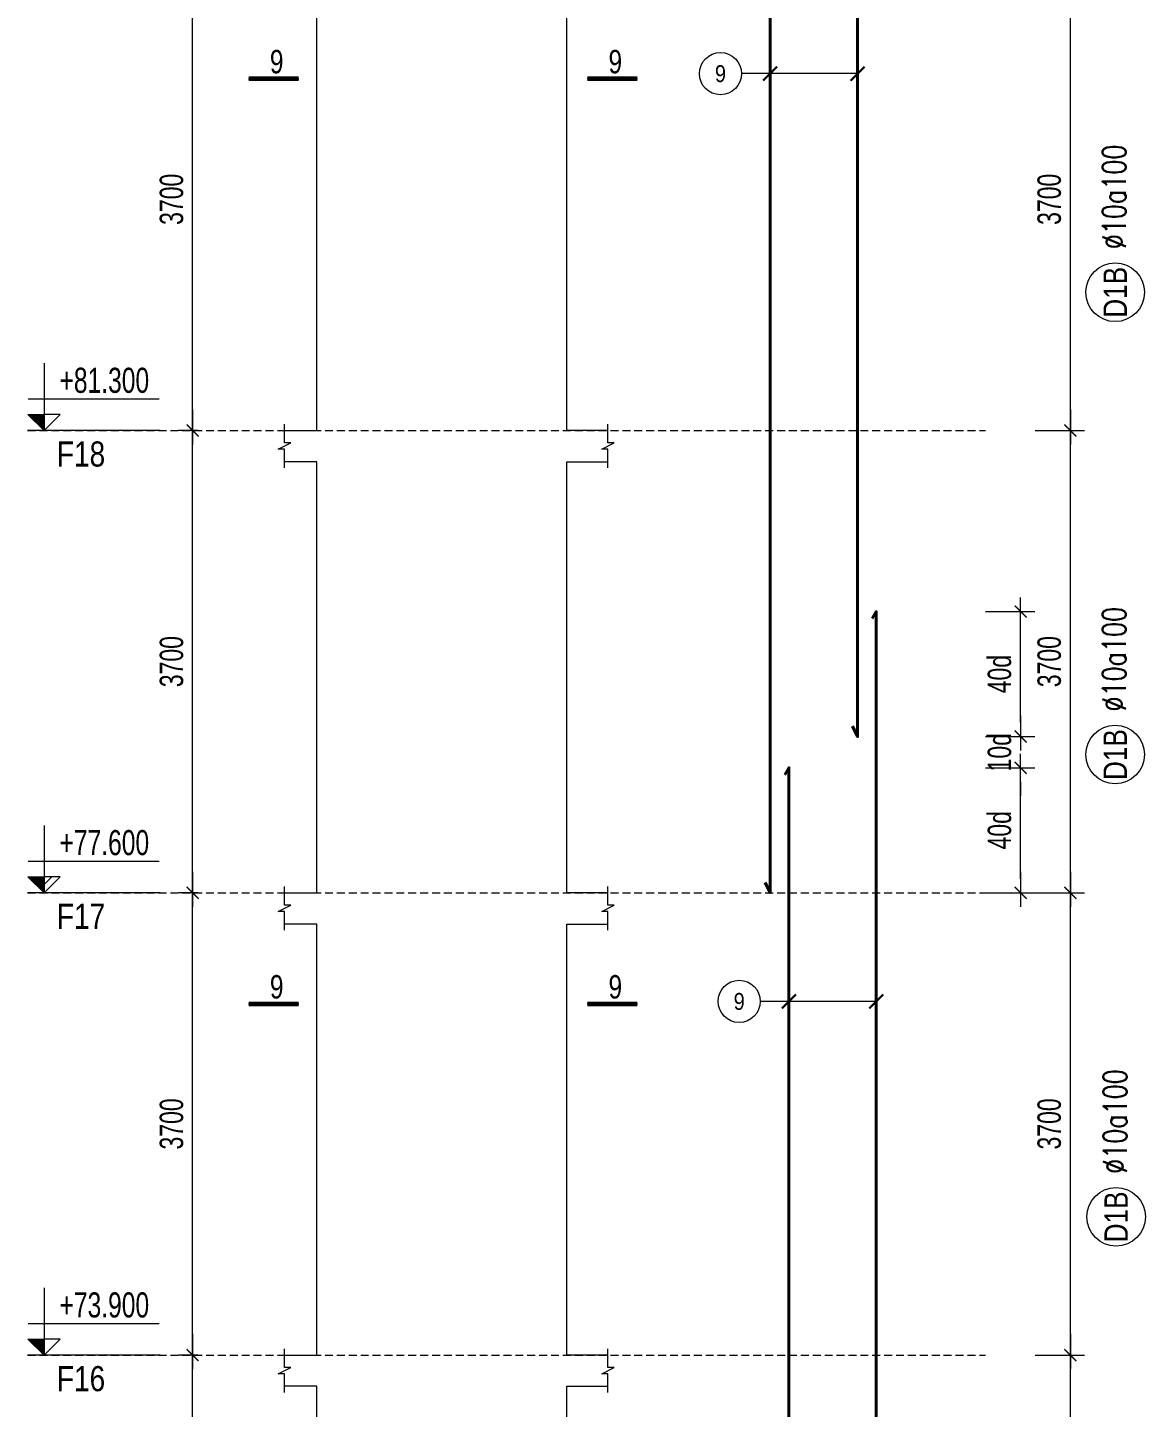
# Model space of a CAD drawing. Header units: millimetres. Extents: x 415878 to 795945, y 85573 to 378758.
# Drawn here: x 706737 to 715687, y 354105 to 365147 of the extents above; entities that cross this region are included whole.
import ezdxf
from ezdxf.enums import TextEntityAlignment as Align
from ezdxf.xclip import XClip

# ---------------------------------------------------------------- set-up
doc = ezdxf.new("R2010")
doc.units = ezdxf.units.MM
doc.linetypes.add('DASHED2', pattern=[9.524999999999999, 6.35, -3.175])
doc.layers.get('0').update_dxf_attribs({"lineweight": 20})
doc.layers.get('Defpoints').update_dxf_attribs({"color": 151, "lineweight": 9})
for name, color, linetype, lineweight in [('NDC_S_ANNO', 7, 'Continuous', 20), ('NDC_S_CONTINUOUS', 3, 'Continuous', 20), ('NDC_S_DIM', 1, 'Continuous', 15), ('NDC_S_ENG TITLE', 3, 'Continuous', 20), ('NDC_S_HATCH MATERIAL', 8, 'Continuous', 13), ('NDC_S_LEADER', 1, 'Continuous', 15), ('NDC_S_REBAR NO.', 7, 'Continuous', 20), ('NDC_S_REBAR NO. BOX', 1, 'Continuous', 9), ('NDC_S_STIRRUP', 4, 'Continuous', 40), ('NDC_S_TEXT SYMBOL', 7, 'Continuous', 20), ('NDC_S_VN TEXT', 7, 'Continuous', 20)]:
    doc.layers.add(name, color=color, linetype=linetype, lineweight=lineweight)
doc.styles.add('NDC_ANNO', font='', dxfattribs={"width": 0.8})
doc.styles.add('NDC_ARIAL', font='arial.ttf', dxfattribs={"width": 0.85})
doc.styles.add('NDC_DIM', font='', dxfattribs={"width": 0.75})
doc.styles.add('NDC_ROMANS', font='romans.shx', dxfattribs={"width": 0.7})
doc.styles.add('NDC_VIE TXT', font='arial.ttf', dxfattribs={"width": 0.8})
doc.styles.get('NDC_ANNO').set_extended_font_data('Dotum')
doc.styles.get('NDC_DIM').set_extended_font_data('Dotum')
doc.dimstyles.new('NDC_dim_75', dxfattribs={"dimscale": 75, "dimtxt": 2.5, "dimasz": 1.5, "dimexe": 1.5, "dimexo": 2.5, "dimgap": 1, "dimtad": 1, "dimdec": 0, "dimzin": 0, "dimdsep": 46, "dimtxsty": 'NDC_DIM', "dimblk": 'DIMMARK', "dimcen": 0.09, "dimdle": 1.2, "dimclrd": 1, "dimclre": 1, "dimclrt": 3, "dimadec": 0, "dimazin": 0, "dimtfac": 1, "dimtdec": 0, "dimtix": 1, "dimtofl": 0, "dimtmove": 0, "dimatfit": 3, "dimfxl": 8, "dimfxlon": 1, "dimtolj": 1, "dimtzin": 0, "dimarcsym": 0})

# ---------------------------------------------------------------- blocks, each defined once
blk = doc.blocks.new('*U25')
at = {"layer": 'NDC_S_ANNO', "color": 0, "linetype": 'ByBlock', "lineweight": -2}
blk.add_line((-4.357142640116527, 0.002997111644365447), (1.000000217026004, 0.002999782974066001), dxfattribs=at)
at = {"layer": 'NDC_S_ANNO', "ltscale": 0.005, "const_width": 0.5}
blk.add_lwpolyline([(1.000000217026004, 0.002999782974066001), (-4.357142640116527, 0.002997111644365447)], dxfattribs=at)
at = {"layer": 'NDC_S_TEXT SYMBOL', "linetype": 'ByBlock', "lineweight": -2, "style": 'NDC_ANNO', "width": 0.8}
blk.add_attdef('DETAIL', text='', height=2.5, dxfattribs=at).set_placement((-0.635006858396082, 1.824862175366434), align=Align.MIDDLE_RIGHT)
blk = doc.blocks.new('*U26')
at = {"layer": 'NDC_S_ANNO', "color": 0, "linetype": 'ByBlock', "lineweight": -2}
blk.add_line((1.000000217026004, 0.002997111644368654), (-4.357142640116527, 0.002999782974062794), dxfattribs=at)
at = {"layer": 'NDC_S_ANNO', "ltscale": 0.005, "const_width": 0.5}
blk.add_lwpolyline([(1.000000217026004, 0.002999782974066001), (-4.357142640116527, 0.002997111644365447)], dxfattribs=at)
at = {"layer": 'NDC_S_TEXT SYMBOL', "linetype": 'ByBlock', "lineweight": -2, "style": 'NDC_ANNO', "width": 0.8}
blk.add_attdef('DETAIL', text='', height=2.5, dxfattribs=at).set_placement((-0.635006858396082, 1.824862175366434), align=Align.MIDDLE_RIGHT)
blk = doc.blocks.new('DIMMARK')
at = {"layer": 'NDC_S_DIM', "color": 1}
blk.add_line((-1.5, 0), (1, 0), dxfattribs=at)
at = {"layer": 'NDC_S_DIM', "color": 2, "const_width": 0.1}
blk.add_lwpolyline([(-0.4242640687119285, -0.4242640687119285), (0.4242640687119285, 0.4242640687119285)], dxfattribs=at)
blk = doc.blocks.new('*D679')
at = {"layer": 'Defpoints', "color": 0, "transparency": 16777216}
for p in [(477507.7895049982, 175229.3984995191), (477739.352542142, 175229.3984995191), (477739.352542142, 171529.3984995191)]:
    blk.add_point(p, dxfattribs=at)
at = {"layer": 'NDC_S_HATCH MATERIAL', "color": 1, "lineweight": -2, "transparency": 16777216}
for p, q in [((477551.852542142, 175229.3984995191), (477395.2895049982, 175229.3984995191)), ((477507.7895049982, 171641.8984995191), (477507.7895049982, 175116.8984995191)), ((477551.852542142, 171529.3984995191), (477395.2895049982, 171529.3984995191))]:
    blk.add_line(p, q, dxfattribs=at)
at = {"layer": 'NDC_S_HATCH MATERIAL', "color": 1, "lineweight": -2, "transparency": 16777216, "xscale": 112.5, "yscale": 112.5, "zscale": 112.5}
for p, rotation in [((477507.7895049982, 175229.3984995191), 90), ((477507.7895049982, 171529.3984995191), 270)]:
    blk.add_blockref('DIMMARK', p, dxfattribs=dict(at, rotation=rotation))
at = {"layer": 'NDC_S_HATCH MATERIAL', "color": 3, "transparency": 16777216, "insert": (477339.0395049982, 173379.3984995192), "char_height": 187.5, "attachment_point": 5, "rotation": 90, "style": 'NDC_DIM'}
blk.add_mtext('\\A1;3700', dxfattribs=at)
blk = doc.blocks.new('*D680')
at = {"layer": 'Defpoints', "color": 0, "transparency": 16777216}
for p in [(477507.7895049985, 178929.3984995191), (477739.352542142, 178929.3984995191), (477739.352542142, 175229.3984995191)]:
    blk.add_point(p, dxfattribs=at)
at = {"layer": 'NDC_S_HATCH MATERIAL', "color": 1, "lineweight": -2, "transparency": 16777216}
for p, q in [((477551.852542142, 178929.3984995191), (477395.2895049985, 178929.3984995191)), ((477507.7895049985, 175341.8984995191), (477507.7895049985, 178816.8984995191)), ((477551.852542142, 175229.3984995191), (477395.2895049985, 175229.3984995191))]:
    blk.add_line(p, q, dxfattribs=at)
at = {"layer": 'NDC_S_HATCH MATERIAL', "color": 1, "lineweight": -2, "transparency": 16777216, "xscale": 112.5, "yscale": 112.5, "zscale": 112.5}
for p, rotation in [((477507.7895049985, 178929.3984995191), 90), ((477507.7895049985, 175229.3984995191), 270)]:
    blk.add_blockref('DIMMARK', p, dxfattribs=dict(at, rotation=rotation))
at = {"layer": 'NDC_S_HATCH MATERIAL', "color": 3, "transparency": 16777216, "insert": (477339.0395049984, 177079.3984995192), "char_height": 187.5, "attachment_point": 5, "rotation": 90, "style": 'NDC_DIM'}
blk.add_mtext('\\A1;3700', dxfattribs=at)
blk = doc.blocks.new('*D681')
at = {"layer": 'Defpoints', "color": 0, "transparency": 16777216}
for p in [(477507.7895049987, 182629.3984995191), (477739.3525421419, 182629.3984995191), (477739.352542142, 178929.3984995191)]:
    blk.add_point(p, dxfattribs=at)
at = {"layer": 'NDC_S_HATCH MATERIAL', "color": 1, "lineweight": -2, "transparency": 16777216}
for p, q in [((477551.8525421419, 182629.3984995191), (477395.2895049987, 182629.3984995191)), ((477507.7895049987, 179041.8984995191), (477507.7895049987, 182516.8984995191)), ((477551.852542142, 178929.3984995191), (477395.2895049987, 178929.3984995191))]:
    blk.add_line(p, q, dxfattribs=at)
at = {"layer": 'NDC_S_HATCH MATERIAL', "color": 1, "lineweight": -2, "transparency": 16777216, "xscale": 112.5, "yscale": 112.5, "zscale": 112.5}
for p, rotation in [((477507.7895049987, 182629.3984995191), 90), ((477507.7895049987, 178929.3984995191), 270)]:
    blk.add_blockref('DIMMARK', p, dxfattribs=dict(at, rotation=rotation))
at = {"layer": 'NDC_S_HATCH MATERIAL', "color": 3, "transparency": 16777216, "insert": (477339.0395049987, 180779.3984995192), "char_height": 187.5, "attachment_point": 5, "rotation": 90, "style": 'NDC_DIM'}
blk.add_mtext('\\A1;3700', dxfattribs=at)
blk = doc.blocks.new('*D682')
at = {"layer": 'Defpoints', "color": 0, "transparency": 16777216}
for p in [(477507.7895049989, 186329.3984995191), (477739.352542142, 186329.3984995191), (477739.3525421419, 182629.3984995191)]:
    blk.add_point(p, dxfattribs=at)
at = {"layer": 'NDC_S_HATCH MATERIAL', "color": 1, "lineweight": -2, "transparency": 16777216}
for p, q in [((477551.852542142, 186329.3984995191), (477395.2895049989, 186329.3984995191)), ((477507.7895049989, 182741.8984995191), (477507.7895049989, 186216.8984995191)), ((477551.8525421419, 182629.3984995191), (477395.2895049989, 182629.3984995191))]:
    blk.add_line(p, q, dxfattribs=at)
at = {"layer": 'NDC_S_HATCH MATERIAL', "color": 1, "lineweight": -2, "transparency": 16777216, "xscale": 112.5, "yscale": 112.5, "zscale": 112.5}
for p, rotation in [((477507.7895049989, 186329.3984995191), 90), ((477507.7895049989, 182629.3984995191), 270)]:
    blk.add_blockref('DIMMARK', p, dxfattribs=dict(at, rotation=rotation))
at = {"layer": 'NDC_S_HATCH MATERIAL', "color": 3, "transparency": 16777216, "insert": (477339.0395049989, 184479.3984995192), "char_height": 187.5, "attachment_point": 5, "rotation": 90, "style": 'NDC_DIM'}
blk.add_mtext('\\A1;3700', dxfattribs=at)
blk = doc.blocks.new('*D740')
at = {"layer": 'Defpoints', "color": 0, "transparency": 16777216}
for p in [(482981.5425903338, 179929.3984995188), (484136.9681330912, 179929.3984995188), (482981.5425903338, 178929.398499519)]:
    blk.add_point(p, dxfattribs=at)
at = {"layer": 'NDC_S_HATCH MATERIAL', "color": 1, "lineweight": -2, "transparency": 16777216}
for p, q in [((483855.7181330912, 179929.3984995188), (484249.4681330912, 179929.3984995188)), ((484136.9681330912, 179041.898499519), (484136.9681330912, 179816.8984995188)), ((483855.7181330912, 178929.398499519), (484249.4681330912, 178929.398499519))]:
    blk.add_line(p, q, dxfattribs=at)
at = {"layer": 'NDC_S_HATCH MATERIAL', "color": 1, "lineweight": -2, "transparency": 16777216, "xscale": 112.5, "yscale": 112.5, "zscale": 112.5}
for p, rotation in [((484136.9681330912, 179929.3984995188), 90), ((484136.9681330912, 178929.398499519), 270)]:
    blk.add_blockref('DIMMARK', p, dxfattribs=dict(at, rotation=rotation))
at = {"layer": 'NDC_S_HATCH MATERIAL', "color": 3, "transparency": 16777216, "insert": (483968.2181330911, 179429.398499519), "char_height": 187.5, "attachment_point": 5, "rotation": 90, "style": 'NDC_DIM'}
blk.add_mtext('\\A1;\\A1;40d', dxfattribs=at)
blk = doc.blocks.new('*D741')
at = {"layer": 'Defpoints', "color": 0, "transparency": 16777216}
for p in [(482981.5425903338, 180179.3984995187), (484136.9681330916, 180179.3984995187), (482981.5425903338, 179929.3984995188)]:
    blk.add_point(p, dxfattribs=at)
at = {"layer": 'NDC_S_HATCH MATERIAL', "color": 1, "lineweight": -2, "transparency": 16777216}
for p, q in [((484136.9681330916, 180291.8984995187), (484136.9681330916, 180404.3984995187)), ((483855.7181330916, 180179.3984995187), (484249.4681330916, 180179.3984995187)), ((483855.7181330916, 179929.3984995188), (484249.4681330916, 179929.3984995188)), ((484136.9681330916, 179816.8984995188), (484136.9681330916, 179704.3984995188))]:
    blk.add_line(p, q, dxfattribs=at)
at = {"layer": 'NDC_S_HATCH MATERIAL', "color": 1, "lineweight": -2, "transparency": 16777216, "xscale": 112.5, "yscale": 112.5, "zscale": 112.5}
for p, rotation in [((484136.9681330916, 180179.3984995187), 270), ((484136.9681330916, 179929.3984995188), 90)]:
    blk.add_blockref('DIMMARK', p, dxfattribs=dict(at, rotation=rotation))
at = {"layer": 'NDC_S_HATCH MATERIAL', "color": 3, "transparency": 16777216, "insert": (483968.2181330916, 180054.3984995189), "char_height": 187.5, "attachment_point": 5, "rotation": 90, "style": 'NDC_DIM'}
blk.add_mtext('\\A1;\\A1;10d', dxfattribs=at)
blk = doc.blocks.new('*D742')
at = {"layer": 'Defpoints', "color": 0, "transparency": 16777216}
for p in [(482981.5425903338, 181179.3984995187), (484136.9681330921, 181179.3984995187), (482981.5425903338, 180179.3984995187)]:
    blk.add_point(p, dxfattribs=at)
at = {"layer": 'NDC_S_HATCH MATERIAL', "color": 1, "lineweight": -2, "transparency": 16777216}
for p, q in [((483855.7181330921, 181179.3984995187), (484249.4681330921, 181179.3984995187)), ((484136.9681330921, 180291.8984995187), (484136.9681330921, 181066.8984995187)), ((483855.7181330921, 180179.3984995187), (484249.4681330921, 180179.3984995187))]:
    blk.add_line(p, q, dxfattribs=at)
at = {"layer": 'NDC_S_HATCH MATERIAL', "color": 1, "lineweight": -2, "transparency": 16777216, "xscale": 112.5, "yscale": 112.5, "zscale": 112.5}
for p, rotation in [((484136.9681330921, 181179.3984995187), 90), ((484136.9681330921, 180179.3984995187), 270)]:
    blk.add_blockref('DIMMARK', p, dxfattribs=dict(at, rotation=rotation))
at = {"layer": 'NDC_S_HATCH MATERIAL', "color": 3, "transparency": 16777216, "insert": (483968.218133092, 180679.3984995188), "char_height": 187.5, "attachment_point": 5, "rotation": 90, "style": 'NDC_DIM'}
blk.add_mtext('\\A1;\\A1;40d', dxfattribs=at)
blk = doc.blocks.new('*D784')
at = {"layer": 'Defpoints', "color": 0, "transparency": 16777216}
for p in [(480502.9054952622, 175229.3984995192), (484535.3505426116, 175229.3984995192), (480502.9054952622, 171529.3984995191)]:
    blk.add_point(p, dxfattribs=at)
at = {"layer": 'NDC_S_VN TEXT', "color": 1, "lineweight": -2, "transparency": 16777216}
for p, q in [((484254.1005426116, 175229.3984995192), (484647.8505426116, 175229.3984995192)), ((484535.3505426116, 171641.8984995191), (484535.3505426116, 175116.8984995192)), ((484254.1005426116, 171529.3984995191), (484647.8505426116, 171529.3984995191))]:
    blk.add_line(p, q, dxfattribs=at)
at = {"layer": 'NDC_S_VN TEXT', "color": 1, "lineweight": -2, "transparency": 16777216, "xscale": 112.5, "yscale": 112.5, "zscale": 112.5}
for p, rotation in [((484535.3505426116, 175229.3984995192), 90), ((484535.3505426116, 171529.3984995191), 270)]:
    blk.add_blockref('DIMMARK', p, dxfattribs=dict(at, rotation=rotation))
at = {"layer": 'NDC_S_VN TEXT', "color": 3, "transparency": 16777216, "insert": (484366.6005426115, 173379.3984995192), "char_height": 187.5, "attachment_point": 5, "rotation": 90, "style": 'NDC_DIM'}
blk.add_mtext('\\A1;3700', dxfattribs=at)
blk = doc.blocks.new('*D785')
at = {"layer": 'Defpoints', "color": 0, "transparency": 16777216}
for p in [(482981.5425903336, 178929.3984995191), (484535.3505426118, 178929.3984995191), (482981.5425903336, 175229.3984995192)]:
    blk.add_point(p, dxfattribs=at)
at = {"layer": 'NDC_S_VN TEXT', "color": 1, "lineweight": -2, "transparency": 16777216}
for p, q in [((484254.1005426118, 178929.3984995191), (484647.8505426118, 178929.3984995191)), ((484535.3505426118, 175341.8984995192), (484535.3505426118, 178816.8984995191)), ((484254.1005426118, 175229.3984995192), (484647.8505426118, 175229.3984995192))]:
    blk.add_line(p, q, dxfattribs=at)
at = {"layer": 'NDC_S_VN TEXT', "color": 1, "lineweight": -2, "transparency": 16777216, "xscale": 112.5, "yscale": 112.5, "zscale": 112.5}
for p, rotation in [((484535.3505426118, 178929.3984995191), 90), ((484535.3505426118, 175229.3984995192), 270)]:
    blk.add_blockref('DIMMARK', p, dxfattribs=dict(at, rotation=rotation))
at = {"layer": 'NDC_S_VN TEXT', "color": 3, "transparency": 16777216, "insert": (484366.6005426117, 177079.3984995192), "char_height": 187.5, "attachment_point": 5, "rotation": 90, "style": 'NDC_DIM'}
blk.add_mtext('\\A1;3700', dxfattribs=at)
blk = doc.blocks.new('*D786')
at = {"layer": 'Defpoints', "color": 0, "transparency": 16777216}
for p in [(480502.9054952622, 182629.3984995191), (484535.350542612, 182629.3984995191), (480502.9054952622, 178929.3984995191)]:
    blk.add_point(p, dxfattribs=at)
at = {"layer": 'NDC_S_VN TEXT', "color": 1, "lineweight": -2, "transparency": 16777216}
for p, q in [((484254.100542612, 182629.3984995191), (484647.850542612, 182629.3984995191)), ((484535.350542612, 179041.8984995191), (484535.350542612, 182516.8984995191)), ((484254.100542612, 178929.3984995191), (484647.850542612, 178929.3984995191))]:
    blk.add_line(p, q, dxfattribs=at)
at = {"layer": 'NDC_S_VN TEXT', "color": 1, "lineweight": -2, "transparency": 16777216, "xscale": 112.5, "yscale": 112.5, "zscale": 112.5}
for p, rotation in [((484535.350542612, 182629.3984995191), 90), ((484535.350542612, 178929.3984995191), 270)]:
    blk.add_blockref('DIMMARK', p, dxfattribs=dict(at, rotation=rotation))
at = {"layer": 'NDC_S_VN TEXT', "color": 3, "transparency": 16777216, "insert": (484366.600542612, 180779.3984995192), "char_height": 187.5, "attachment_point": 5, "rotation": 90, "style": 'NDC_DIM'}
blk.add_mtext('\\A1;3700', dxfattribs=at)
blk = doc.blocks.new('*D787')
at = {"layer": 'Defpoints', "color": 0, "transparency": 16777216}
for p in [(480502.9054952622, 186329.3984995191), (484535.3505426123, 186329.3984995191), (480502.9054952622, 182629.3984995191)]:
    blk.add_point(p, dxfattribs=at)
at = {"layer": 'NDC_S_VN TEXT', "color": 1, "lineweight": -2, "transparency": 16777216}
for p, q in [((484254.1005426123, 186329.3984995191), (484647.8505426123, 186329.3984995191)), ((484535.3505426123, 182741.8984995191), (484535.3505426123, 186216.8984995191)), ((484254.1005426123, 182629.3984995191), (484647.8505426123, 182629.3984995191))]:
    blk.add_line(p, q, dxfattribs=at)
at = {"layer": 'NDC_S_VN TEXT', "color": 1, "lineweight": -2, "transparency": 16777216, "xscale": 112.5, "yscale": 112.5, "zscale": 112.5}
for p, rotation in [((484535.3505426123, 186329.3984995191), 90), ((484535.3505426123, 182629.3984995191), 270)]:
    blk.add_blockref('DIMMARK', p, dxfattribs=dict(at, rotation=rotation))
at = {"layer": 'NDC_S_VN TEXT', "color": 3, "transparency": 16777216, "insert": (484366.6005426122, 184479.3984995192), "char_height": 187.5, "attachment_point": 5, "rotation": 90, "style": 'NDC_DIM'}
blk.add_mtext('\\A1;3700', dxfattribs=at)
blk = doc.blocks.new('CD')
at = {"layer": 'NDC_S_ANNO'}
blk.add_hatch(color=3, dxfattribs=at).paths.add_polyline_path([(5.820766091346741e-10, 159.6954857552046), (-161.2010908627417, 159.6954857552046), (5.820766091346741e-10, -5.529727786779404e-10)])
at = {"layer": 'NDC_S_ANNO', "ltscale": 50}
h = blk.add_hatch(dxfattribs=at)
h.set_pattern_fill('ANSI31', color=256, scale=140.6250541793833, style=0)
h.set_pattern_definition([(45, (5.820766091346741e-10, 0), (-315.7122508925224, 315.7122508925224), [])])
h.paths.add_polyline_path([(5.820766091346741e-10, 159.6954857552046), (5.820766091346741e-10, -5.529727786779404e-10), (161.2010908930097, 159.6954857552046)])
for p, q in [((-159.2704896852956, 314.0833880473947), (1146.947077315999, 314.0833880473947)), ((1156.125648126763, 0), (-163.8695725132129, 0))]:
    blk.add_line(p, q, dxfattribs=at)
for points in [[(5.820766091346741e-10, 669.4950748638657), (5.820766091346741e-10, -5.529727786779404e-10)], [(5.820766091346741e-10, -5.529727786779404e-10), (-161.2010908627417, 159.6954857552046), (5.820766091346741e-10, 159.6954857552046)], [(5.820766091346741e-10, -5.529727786779404e-10), (161.2010908930097, 159.6954857552046), (5.820766091346741e-10, 159.6954857552046)]]:
    blk.add_lwpolyline(points, dxfattribs=at)
at = {"layer": 'NDC_S_TEXT SYMBOL', "color": 3, "style": 'NDC_DIM', "width": 0.7}
blk.add_attdef('COT', (153.9534816145897, 374.6377722059842), '', height=250, dxfattribs=at)
blk = doc.blocks.new('MATDUNGCOTC5')
at = {"layer": 'NDC_S_CONTINUOUS'}
for points in [[(478242.9054952622, 182629.3984995191), (478502.9054952622, 182629.3984995191), (478502.9054952622, 186079.3984995191), (478242.9054952622, 186079.3984995191)], [(480832.9054952622, 182629.3984995191), (480502.9054952622, 182629.3984995191), (480502.9054952622, 186079.3984995191), (480832.9054952622, 186079.3984995191)], [(478242.9054952622, 178929.3984995191), (478502.9054952622, 178929.3984995191), (478502.9054952622, 182379.3984995191), (478242.9054952622, 182379.3984995191)], [(480832.9054952622, 178929.3984995191), (480502.9054952622, 178929.3984995191), (480502.9054952622, 182379.3984995191), (480832.9054952622, 182379.3984995191)], [(478242.9054952622, 175229.3984995191), (478502.9054952622, 175229.3984995191), (478502.9054952622, 178679.3984995191), (478242.9054952622, 178679.3984995191)], [(480832.9054952622, 175229.3984995191), (480502.9054952622, 175229.3984995191), (480502.9054952622, 178679.3984995191), (480832.9054952622, 178679.3984995191)], [(478242.9054952622, 171529.3984995191), (478502.9054952622, 171529.3984995191), (478502.9054952622, 174979.3984995191), (478242.9054952622, 174979.3984995191)], [(480832.9054952622, 171529.3984995191), (480502.9054952622, 171529.3984995191), (480502.9054952622, 174979.3984995191), (480832.9054952622, 174979.3984995191)]]:
    blk.add_lwpolyline(points, dxfattribs=at)
at = {"layer": 'NDC_S_DIM', "ltscale": 40}
for points in [[(478242.9054952622, 182329.3984995191), (478242.9054952622, 182479.3984995191), (478192.9054952622, 182479.3984995191), (478292.9054952622, 182529.3984995191), (478242.9054952622, 182529.3984995191), (478242.9054952622, 182679.3984995191)], [(480832.9054952622, 182329.3984995191), (480832.9054952622, 182479.3984995191), (480782.9054952622, 182479.3984995191), (480882.9054952622, 182529.3984995191), (480832.9054952622, 182529.3984995191), (480832.9054952622, 182679.3984995191)], [(478242.9054952622, 178629.3984995191), (478242.9054952622, 178779.3984995191), (478192.9054952622, 178779.3984995191), (478292.9054952622, 178829.3984995191), (478242.9054952622, 178829.3984995191), (478242.9054952622, 178979.3984995191)], [(480832.9054952622, 178629.3984995191), (480832.9054952622, 178779.3984995191), (480782.9054952622, 178779.3984995191), (480882.9054952622, 178829.3984995191), (480832.9054952622, 178829.3984995191), (480832.9054952622, 178979.3984995191)], [(478242.9054952622, 174929.3984995191), (478242.9054952622, 175079.3984995191), (478192.9054952622, 175079.3984995191), (478292.9054952622, 175129.3984995191), (478242.9054952622, 175129.3984995191), (478242.9054952622, 175279.3984995191)], [(480832.9054952622, 174929.3984995191), (480832.9054952622, 175079.3984995191), (480782.9054952622, 175079.3984995191), (480882.9054952622, 175129.3984995191), (480832.9054952622, 175129.3984995191), (480832.9054952622, 175279.3984995191)]]:
    blk.add_lwpolyline(points, dxfattribs=at)
at = {"layer": 'NDC_S_HATCH MATERIAL', "linetype": 'DASHED2', "ltscale": 10}
for p, q in [((476186.2351382691, 182629.3984995191), (483855.7181330998, 182629.3984995191)), ((476186.2351382691, 178929.3984995191), (483855.7181330998, 178929.3984995191)), ((476186.2351382691, 175229.3984995191), (483855.7181330998, 175229.3984995191))]:
    blk.add_line(p, q, dxfattribs=at)
at = {"layer": 'NDC_S_LEADER', "ltscale": 0.005}
for centre in [(481733.607473205, 185485.0454844371), (481883.6074732059, 178059.959706484)]:
    blk.add_circle(centre, 168.749999999483, dxfattribs=at)
at = {"layer": 'NDC_S_REBAR NO. BOX'}
for centre in [(484894.1928543431, 183735.3379536527), (484894.1928543429, 180035.3379536527), (484901.0757702933, 176335.3379536528)]:
    blk.add_circle(centre, 234.8327636705481, dxfattribs=at)
at = {"layer": 'NDC_S_STIRRUP'}
for points in [[(482791.5425903327, 180262.8430402887), (482831.5425903327, 180179.3984995153), (482831.5425903329, 188579.3984995189), (482798.0067652063, 188524.551328319)], [(482091.5425903327, 179012.8430402924), (482131.5425903327, 178929.398499519), (482131.5425903329, 187329.3984995189), (482098.0067652063, 187274.5513283191)], [(482941.5425903336, 172862.8430402887), (482981.5425903336, 172779.3984995153), (482981.5425903338, 181179.3984995188), (482948.0067652073, 181124.551328319)], [(482241.5425903336, 171612.8430402924), (482281.5425903336, 171529.398499519), (482281.5425903338, 179929.3984995189), (482248.0067652073, 179874.5513283191)]]:
    blk.add_lwpolyline(points, dxfattribs=at)
at = {"layer": 'NDC_S_DIM', "color": 2, "xscale": 75, "yscale": 75, "zscale": 75}
for name, p in [('*U25', (478282.9054854961, 185444.4540193531)), ('*U26', (480993.9769140675, 185444.4541395629)), ('*U25', (478282.9054854961, 178039.9031770182)), ('*U26', (480993.9769140675, 178039.9032972281))]:
    blk.add_blockref(name, p, dxfattribs=at).add_auto_attribs({'DETAIL': '9'})
at = {"layer": 'NDC_S_DIM'}
ref = blk.add_blockref('CD', (476317.9160447536, 182629.3984995191), dxfattribs=dict(at, xscale=0.803571428579744, yscale=0.803571428579744, zscale=0.803571428579744))
ref.add_attrib('COT', '+81.300', (476441.6286639082, 182930.4467093275), dxfattribs={"layer": '0', "color": 3, "height": 200.8928571428572, "style": 'NDC_DIM', "width": 0.75})
ref = blk.add_blockref('CD', (476317.9160447536, 178929.3984995191), dxfattribs=dict(at, xscale=0.803571428579744, yscale=0.803571428579744, zscale=0.803571428579744))
ref.add_attrib('COT', '+77.600', (476441.6286639082, 179230.4467093275), dxfattribs={"layer": '0', "color": 3, "height": 200.8928571428572, "style": 'NDC_DIM', "width": 0.75})
ref = blk.add_blockref('CD', (476317.9160447536, 175229.3984995191), dxfattribs=dict(at, xscale=0.803571428579744, yscale=0.803571428579744, zscale=0.803571428579744))
ref.add_attrib('COT', '+73.900', (476441.6286639082, 175530.4467093275), dxfattribs={"layer": '0', "color": 3, "height": 200.8928571428572, "style": 'NDC_DIM', "width": 0.75})
at = {"layer": 'NDC_S_ENG TITLE', "ltscale": 3, "style": 'NDC_ROMANS', "width": 0.75}
for p in [(484979.2710596244, 184079.6129162869), (484979.2710596242, 180379.6129162869), (484986.1539755746, 176679.6129162869)]:
    blk.add_text('%%C10a100', height=187.5, rotation=90, dxfattribs=at).set_placement(p)
at = {"layer": 'NDC_S_REBAR NO.', "style": 'NDC_ARIAL', "width": 0.8}
for p in [(484894.1928543431, 183735.3379536527), (484894.1928543429, 180035.3379536527), (484901.0757702933, 176335.3379536528)]:
    blk.add_text('D1B', height=187.5, rotation=90, dxfattribs=at).set_placement(p, align=Align.MIDDLE_CENTER)
at = {"layer": 'NDC_S_VN TEXT', "style": 'NDC_ARIAL', "width": 0.85}
for p in [(481733.607473205, 185485.0454844371), (481883.6074732059, 178059.959706484)]:
    blk.add_text('9', height=134.9999999995864, dxfattribs=at).set_placement(p, align=Align.MIDDLE_CENTER)
at = {"layer": 'NDC_S_VN TEXT', "style": 'NDC_VIE TXT', "width": 0.8}
for s, p in [('F18', (476420.6549657279, 182440.9813457581)), ('F17', (476420.6549657279, 178740.9813457581)), ('F16', (476420.6549657279, 175040.9813457581))]:
    blk.add_text(s, height=200.8928571428571, dxfattribs=at).set_placement(p, align=Align.MIDDLE_LEFT)
at = {"layer": 'NDC_S_HATCH MATERIAL'}
for base, p1, p2, picture, middle in [((477507.7895049989, 186329.3984995191), (477739.3525421419, 182629.3984995191), (477739.352542142, 186329.3984995191), '*D682', (477339.0395049989, 184479.3984995192)), ((477507.7895049987, 182629.3984995191), (477739.352542142, 178929.3984995191), (477739.3525421419, 182629.3984995191), '*D681', (477339.0395049987, 180779.3984995192)), ((477507.7895049985, 178929.3984995191), (477739.352542142, 175229.3984995191), (477739.352542142, 178929.3984995191), '*D680', (477339.0395049984, 177079.3984995192)), ((477507.7895049982, 175229.3984995191), (477739.352542142, 171529.3984995191), (477739.352542142, 175229.3984995191), '*D679', (477339.0395049982, 173379.3984995192))]:
    dim = blk.add_linear_dim(base=base, p1=p1, p2=p2, angle=90, dimstyle='NDC_dim_75', override={"dimtmove": 1}, dxfattribs=at)
    dim.commit()
    dim.dimension.update_dxf_attribs({"geometry": picture, "text_midpoint": middle})
for base, p1, p2, text, picture, middle in [((484136.9681330921, 181179.3984995187), (482981.5425903338, 180179.3984995187), (482981.5425903338, 181179.3984995187), '\\A1;40d', '*D742', (483968.218133092, 180679.3984995188)), ((484136.9681330916, 180179.3984995187), (482981.5425903338, 179929.3984995188), (482981.5425903338, 180179.3984995187), '\\A1;10d', '*D741', (483968.2181330916, 180054.3984995189)), ((484136.9681330912, 179929.3984995188), (482981.5425903338, 178929.398499519), (482981.5425903338, 179929.3984995188), '\\A1;40d', '*D740', (483968.2181330911, 179429.398499519))]:
    dim = blk.add_linear_dim(base=base, p1=p1, p2=p2, angle=90, text=text, dimstyle='NDC_dim_75', override={"dimtmove": 1, "dimfxl": 3.75}, dxfattribs=at)
    dim.commit()
    dim.dimension.update_dxf_attribs({"geometry": picture, "text_midpoint": middle})
at = {"layer": 'NDC_S_VN TEXT'}
for base, p1, p2, picture, middle in [((484535.3505426123, 186329.3984995191), (480502.9054952622, 182629.3984995191), (480502.9054952622, 186329.3984995191), '*D787', (484366.6005426122, 184479.3984995192)), ((484535.350542612, 182629.3984995191), (480502.9054952622, 178929.3984995191), (480502.9054952622, 182629.3984995191), '*D786', (484366.600542612, 180779.3984995192)), ((484535.3505426118, 178929.3984995191), (482981.5425903336, 175229.3984995192), (482981.5425903336, 178929.3984995191), '*D785', (484366.6005426117, 177079.3984995192)), ((484535.3505426116, 175229.3984995192), (480502.9054952622, 171529.3984995191), (480502.9054952622, 175229.3984995192), '*D784', (484366.6005426115, 173379.3984995192))]:
    dim = blk.add_linear_dim(base=base, p1=p1, p2=p2, angle=90, dimstyle='NDC_dim_75', override={"dimtmove": 1, "dimfxl": 3.75}, dxfattribs=at)
    dim.commit()
    dim.dimension.update_dxf_attribs({"geometry": picture, "text_midpoint": middle})
for points in [[(482831.5425903327, 185485.0454844371), (481902.3574732045, 185485.0454844371)], [(482131.5425903328, 185485.0454844371), (481902.3574732045, 185485.0454844371)], [(482981.5425903337, 178059.959706484), (482052.3574732054, 178059.959706484)], [(482281.5425903337, 178059.959706484), (482052.3574732054, 178059.959706484)]]:
    blk.add_leader(points, dimstyle='NDC_dim_75', override={"dimtmove": 1, "dimldrblk": 'ARCHTICK', "dimfxl": 3.75}, dxfattribs=at)

msp = doc.modelspace()

# ---------------------------------------------------------------- block references
at = {"layer": 'NDC_S_VN TEXT'}
ref = msp.add_blockref('MATDUNGCOTC5', (230551.0710323966, 179293.8647085133, -3.9174666e-09), dxfattribs=at)
XClip(ref).set_block_clipping_path([(475512.1436616654, 159626.44611252678), (485410.77101553965, 198244.03068642237)])

doc.saveas('drawing.dxf')
